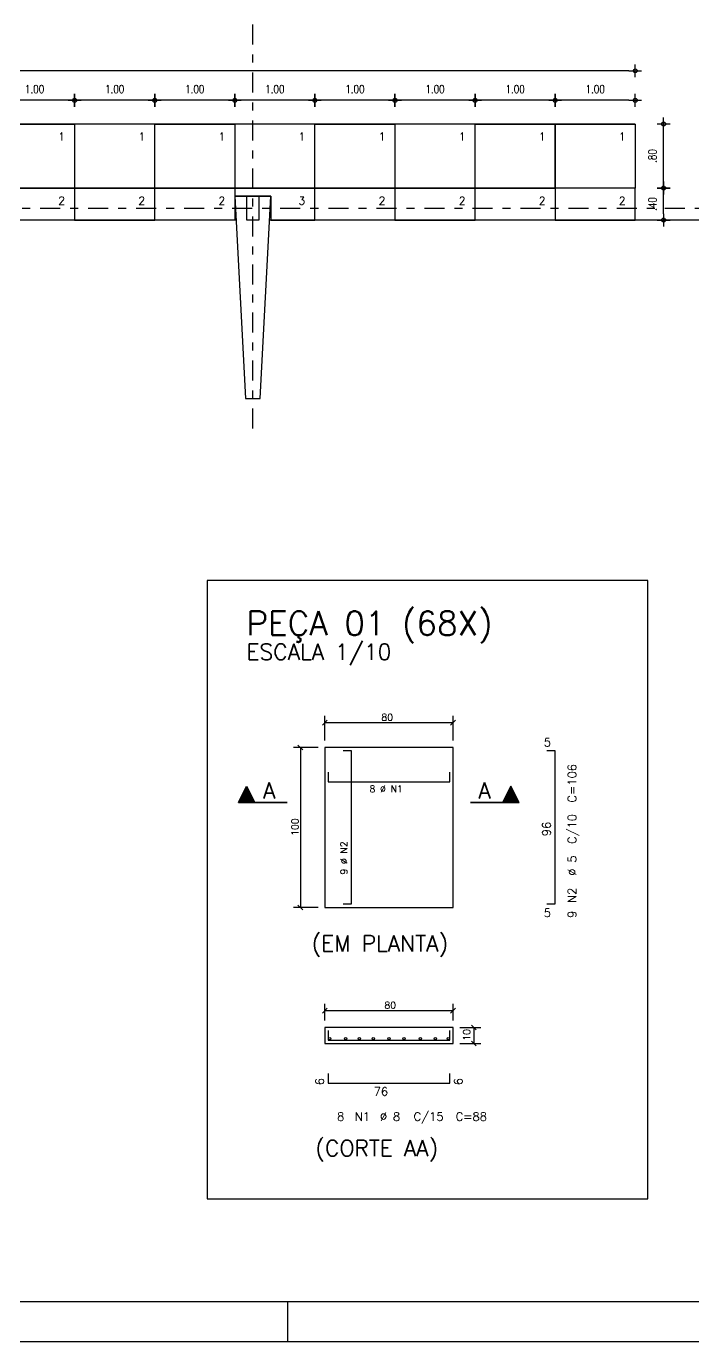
# Model space of a CAD drawing. Extents: x 87 to 216, y 36 to 112.
# Drawn here: x 99.73 to 108.05, y 70.11 to 86.54 of the extents above; entities that cross this region are included whole.
import ezdxf

# ---------------------------------------------------------------- set-up
doc = ezdxf.new("R2010")
doc.units = 0
doc.header["$LTSCALE"] = 0.5
doc.header["$MEASUREMENT"] = 0
doc.header["$PDMODE"] = 34
doc.header["$PDSIZE"] = -5
doc.linetypes.add('DASHDOT2', pattern=[0.5, 0.25, -0.125, 0, -0.125])
doc.linetypes.add('EIXO', pattern=[5.4, 5, -0.2, 0, -0.2])
doc.layers.get('0').update_dxf_attribs({"linetype": 'CONTINUOUS'})
doc.layers.get('DEFPOINTS').update_dxf_attribs({"linetype": 'CONTINUOUS'})
for name, color, linetype in [('06', 6, 'CONTINUOUS'), ('1', 2, 'CONTINUOUS'), ('2', 4, 'CONTINUOUS'), ('4', 1, 'CONTINUOUS'), ('6', 3, 'CONTINUOUS'), ('AN_EIXOS', 8, 'EIXO'), ('ARQUIB', 3, 'CONTINUOUS'), ('ARQUIT', 8, 'CONTINUOUS'), ('CERCADURA', 7, 'CONTINUOUS'), ('Cotas', 44, 'CONTINUOUS')]:
    doc.layers.add(name, color=color, linetype=linetype)
doc.styles.add('COTAS', font='romans.shx', dxfattribs={"width": 0.8})
doc.styles.get("Standard").update_dxf_attribs({"font": 'romans.shx'})
doc.dimstyles.new('1-50', dxfattribs={"dimtxt": 0.1, "dimasz": 0.08, "dimexe": 0.18, "dimexo": 0.063, "dimgap": 0.04, "dimtad": 0, "dimzin": 4, "dimdsep": 46, "dimtxsty": 'COTAS', "dimblk": 'BOLA', "dimblk1": 'BOLA', "dimblk2": 'BOLA', "dimsah": 1, "dimcen": 0.09, "dimse1": 1, "dimse2": 1, "dimclrd": 44, "dimclre": 44, "dimclrt": 2, "dimadec": 0, "dimazin": 0, "dimtfac": 0.72, "dimtix": 1, "dimtmove": 1, "dimatfit": 3, "dimldrblk": 'BOLA', "dimfxl": 1, "dimtvp": 1.4, "dimtolj": 1, "dimtzin": 4, "dimarcsym": 0})

# ---------------------------------------------------------------- blocks, each defined once
blk = doc.blocks.new('BOLA')
at = {"linetype": 'Continuous'}
for p, q in [((-1, 0), (1, 0)), ((0, -1), (0, 1))]:
    blk.add_line(p, q, dxfattribs=at)
blk.add_circle((0, 0), 0.3, dxfattribs=at)
blk = doc.blocks.new('*D38')
at = {"layer": 'Cotas', "color": 44, "lineweight": -2}
blk.add_line((107.251, 85.617), (106.411, 85.617), dxfattribs=at)
at = {"layer": 'DEFPOINTS', "color": 0}
for p in [(106.331, 85.617), (106.331, 85.321), (107.331, 85.321)]:
    blk.add_point(p, dxfattribs=at)
at = {"layer": 'Cotas', "color": 44, "lineweight": -2, "xscale": 0.08, "yscale": 0.08, "zscale": 0.08, "rotation": 180}
blk.add_blockref('BOLA', (106.331, 85.617), dxfattribs=at)
at = {"layer": 'Cotas', "color": 44, "lineweight": -2, "xscale": 0.08, "yscale": 0.08, "zscale": 0.08}
blk.add_blockref('BOLA', (107.331, 85.617), dxfattribs=at)
at = {"layer": 'Cotas', "color": 2, "insert": (106.831, 85.757), "char_height": 0.1, "attachment_point": 5, "style": 'COTAS'}
blk.add_mtext('\\A1;1.00', dxfattribs=at)
blk = doc.blocks.new('*D39')
at = {"layer": 'Cotas', "color": 44, "lineweight": -2}
blk.add_line((106.251, 85.617), (105.411, 85.617), dxfattribs=at)
at = {"layer": 'DEFPOINTS', "color": 0}
for p in [(105.331, 85.617), (105.331, 85.321), (106.331, 85.321)]:
    blk.add_point(p, dxfattribs=at)
at = {"layer": 'Cotas', "color": 44, "lineweight": -2, "xscale": 0.08, "yscale": 0.08, "zscale": 0.08, "rotation": 180}
blk.add_blockref('BOLA', (105.331, 85.617), dxfattribs=at)
at = {"layer": 'Cotas', "color": 44, "lineweight": -2, "xscale": 0.08, "yscale": 0.08, "zscale": 0.08}
blk.add_blockref('BOLA', (106.331, 85.617), dxfattribs=at)
at = {"layer": 'Cotas', "color": 2, "insert": (105.831, 85.757), "char_height": 0.1, "attachment_point": 5, "style": 'COTAS'}
blk.add_mtext('\\A1;1.00', dxfattribs=at)
blk = doc.blocks.new('*D40')
at = {"layer": 'Cotas', "color": 44, "lineweight": -2}
blk.add_line((105.251, 85.617), (104.411, 85.617), dxfattribs=at)
at = {"layer": 'DEFPOINTS', "color": 0}
for p in [(104.331, 85.617), (104.331, 85.321), (105.331, 85.321)]:
    blk.add_point(p, dxfattribs=at)
at = {"layer": 'Cotas', "color": 44, "lineweight": -2, "xscale": 0.08, "yscale": 0.08, "zscale": 0.08, "rotation": 180}
blk.add_blockref('BOLA', (104.331, 85.617), dxfattribs=at)
at = {"layer": 'Cotas', "color": 44, "lineweight": -2, "xscale": 0.08, "yscale": 0.08, "zscale": 0.08}
blk.add_blockref('BOLA', (105.331, 85.617), dxfattribs=at)
at = {"layer": 'Cotas', "color": 2, "insert": (104.831, 85.757), "char_height": 0.1, "attachment_point": 5, "style": 'COTAS'}
blk.add_mtext('\\A1;1.00', dxfattribs=at)
blk = doc.blocks.new('*D41')
at = {"layer": 'Cotas', "color": 44, "lineweight": -2}
blk.add_line((104.251, 85.617), (103.411, 85.617), dxfattribs=at)
at = {"layer": 'DEFPOINTS', "color": 0}
for p in [(103.331, 85.617), (103.331, 85.321), (104.331, 85.321)]:
    blk.add_point(p, dxfattribs=at)
at = {"layer": 'Cotas', "color": 44, "lineweight": -2, "xscale": 0.08, "yscale": 0.08, "zscale": 0.08, "rotation": 180}
blk.add_blockref('BOLA', (103.331, 85.617), dxfattribs=at)
at = {"layer": 'Cotas', "color": 44, "lineweight": -2, "xscale": 0.08, "yscale": 0.08, "zscale": 0.08}
blk.add_blockref('BOLA', (104.331, 85.617), dxfattribs=at)
at = {"layer": 'Cotas', "color": 2, "insert": (103.831, 85.757), "char_height": 0.1, "attachment_point": 5, "style": 'COTAS'}
blk.add_mtext('\\A1;1.00', dxfattribs=at)
blk = doc.blocks.new('*D42')
at = {"layer": 'Cotas', "color": 44, "lineweight": -2}
blk.add_line((103.251, 85.617), (102.411, 85.617), dxfattribs=at)
at = {"layer": 'DEFPOINTS', "color": 0}
for p in [(102.331, 85.617), (102.331, 85.321), (103.331, 85.321)]:
    blk.add_point(p, dxfattribs=at)
at = {"layer": 'Cotas', "color": 44, "lineweight": -2, "xscale": 0.08, "yscale": 0.08, "zscale": 0.08, "rotation": 180}
blk.add_blockref('BOLA', (102.331, 85.617), dxfattribs=at)
at = {"layer": 'Cotas', "color": 44, "lineweight": -2, "xscale": 0.08, "yscale": 0.08, "zscale": 0.08}
blk.add_blockref('BOLA', (103.331, 85.617), dxfattribs=at)
at = {"layer": 'Cotas', "color": 2, "insert": (102.831, 85.757), "char_height": 0.1, "attachment_point": 5, "style": 'COTAS'}
blk.add_mtext('\\A1;1.00', dxfattribs=at)
blk = doc.blocks.new('*D43')
at = {"layer": 'Cotas', "color": 44, "lineweight": -2}
blk.add_line((102.251, 85.617), (101.411, 85.617), dxfattribs=at)
at = {"layer": 'DEFPOINTS', "color": 0}
for p in [(101.331, 85.617), (101.331, 85.321), (102.331, 85.321)]:
    blk.add_point(p, dxfattribs=at)
at = {"layer": 'Cotas', "color": 44, "lineweight": -2, "xscale": 0.08, "yscale": 0.08, "zscale": 0.08, "rotation": 180}
blk.add_blockref('BOLA', (101.331, 85.617), dxfattribs=at)
at = {"layer": 'Cotas', "color": 44, "lineweight": -2, "xscale": 0.08, "yscale": 0.08, "zscale": 0.08}
blk.add_blockref('BOLA', (102.331, 85.617), dxfattribs=at)
at = {"layer": 'Cotas', "color": 2, "insert": (101.831, 85.757), "char_height": 0.1, "attachment_point": 5, "style": 'COTAS'}
blk.add_mtext('\\A1;1.00', dxfattribs=at)
blk = doc.blocks.new('*D44')
at = {"layer": 'Cotas', "color": 44, "lineweight": -2}
blk.add_line((101.251, 85.617), (100.411, 85.617), dxfattribs=at)
at = {"layer": 'DEFPOINTS', "color": 0}
for p in [(100.331, 85.617), (100.331, 85.321), (101.331, 85.321)]:
    blk.add_point(p, dxfattribs=at)
at = {"layer": 'Cotas', "color": 44, "lineweight": -2, "xscale": 0.08, "yscale": 0.08, "zscale": 0.08, "rotation": 180}
blk.add_blockref('BOLA', (100.331, 85.617), dxfattribs=at)
at = {"layer": 'Cotas', "color": 44, "lineweight": -2, "xscale": 0.08, "yscale": 0.08, "zscale": 0.08}
blk.add_blockref('BOLA', (101.331, 85.617), dxfattribs=at)
at = {"layer": 'Cotas', "color": 2, "insert": (100.831, 85.757), "char_height": 0.1, "attachment_point": 5, "style": 'COTAS'}
blk.add_mtext('\\A1;1.00', dxfattribs=at)
blk = doc.blocks.new('*D45')
at = {"layer": 'Cotas', "color": 44, "lineweight": -2}
blk.add_line((100.251, 85.617), (99.411, 85.617), dxfattribs=at)
at = {"layer": 'DEFPOINTS', "color": 0}
for p in [(99.331, 85.617), (99.331, 85.321), (100.331, 85.321)]:
    blk.add_point(p, dxfattribs=at)
at = {"layer": 'Cotas', "color": 44, "lineweight": -2, "xscale": 0.08, "yscale": 0.08, "zscale": 0.08, "rotation": 180}
blk.add_blockref('BOLA', (99.331, 85.617), dxfattribs=at)
at = {"layer": 'Cotas', "color": 44, "lineweight": -2, "xscale": 0.08, "yscale": 0.08, "zscale": 0.08}
blk.add_blockref('BOLA', (100.331, 85.617), dxfattribs=at)
at = {"layer": 'Cotas', "color": 2, "insert": (99.831, 85.757), "char_height": 0.1, "attachment_point": 5, "style": 'COTAS'}
blk.add_mtext('\\A1;1.00', dxfattribs=at)
blk = doc.blocks.new('*D55')
at = {"layer": 'Cotas', "color": 44, "lineweight": -2}
blk.add_line((107.251, 85.986), (90.411, 85.986), dxfattribs=at)
at = {"layer": 'DEFPOINTS', "color": 0}
for p in [(90.331, 85.986), (90.331, 85.321), (107.331, 85.321)]:
    blk.add_point(p, dxfattribs=at)
at = {"layer": 'Cotas', "color": 44, "lineweight": -2, "xscale": 0.08, "yscale": 0.08, "zscale": 0.08, "rotation": 180}
blk.add_blockref('BOLA', (90.331, 85.986), dxfattribs=at)
at = {"layer": 'Cotas', "color": 44, "lineweight": -2, "xscale": 0.08, "yscale": 0.08, "zscale": 0.08}
blk.add_blockref('BOLA', (107.331, 85.986), dxfattribs=at)
at = {"layer": 'Cotas', "color": 2, "insert": (98.831, 86.126), "char_height": 0.1, "attachment_point": 5, "style": 'COTAS'}
blk.add_mtext('\\A1;17.00', dxfattribs=at)
blk = doc.blocks.new('*D56')
at = {"layer": 'Cotas', "color": 44, "lineweight": -2}
blk.add_line((107.685, 84.201), (107.685, 84.441), dxfattribs=at)
at = {"layer": 'DEFPOINTS', "color": 0}
for p in [(107.331, 84.521), (107.685, 84.521), (107.331, 84.121)]:
    blk.add_point(p, dxfattribs=at)
at = {"layer": 'Cotas', "color": 44, "lineweight": -2, "xscale": 0.08, "yscale": 0.08, "zscale": 0.08}
for p, rotation in [((107.685, 84.521), 90), ((107.685, 84.121), 270)]:
    blk.add_blockref('BOLA', p, dxfattribs=dict(at, rotation=rotation))
at = {"layer": 'Cotas', "color": 2, "insert": (107.545, 84.321), "char_height": 0.1, "attachment_point": 5, "rotation": 90, "style": 'COTAS'}
blk.add_mtext('\\A1;.40', dxfattribs=at)
blk = doc.blocks.new('*D57')
at = {"layer": 'Cotas', "color": 44, "lineweight": -2}
blk.add_line((107.685, 84.601), (107.685, 85.241), dxfattribs=at)
at = {"layer": 'DEFPOINTS', "color": 0}
for p in [(107.331, 85.321), (107.685, 85.321), (107.331, 84.521)]:
    blk.add_point(p, dxfattribs=at)
at = {"layer": 'Cotas', "color": 44, "lineweight": -2, "xscale": 0.08, "yscale": 0.08, "zscale": 0.08}
for p, rotation in [((107.685, 85.321), 90), ((107.685, 84.521), 270)]:
    blk.add_blockref('BOLA', p, dxfattribs=dict(at, rotation=rotation))
at = {"layer": 'Cotas', "color": 2, "insert": (107.545, 84.921), "char_height": 0.1, "attachment_point": 5, "rotation": 90, "style": 'COTAS'}
blk.add_mtext('\\A1;.80', dxfattribs=at)

msp = doc.modelspace()

# ---------------------------------------------------------------- linework, layer by layer
at = {"layer": '06'}
msp.add_line((87.769, 70.611), (145.469, 70.611), dxfattribs=at)
at = {"layer": '1', "linetype": 'Continuous'}
msp.add_lwpolyline([(107.488, 79.618), (101.987, 79.618), (101.987, 71.895), (107.488, 71.895)], close=True, dxfattribs=at)
for points in [[(105.056, 75.534), (105.056, 77.534), (103.456, 77.534), (103.456, 75.534), (105.056, 75.534)], [(103.456, 73.836), (105.056, 73.836), (105.056, 74.036), (103.456, 74.036), (103.456, 73.836)]]:
    msp.add_lwpolyline(points, dxfattribs=at)
at = {"layer": '2', "linetype": 'Continuous'}
for p, q in [((103.456, 77.619), (103.456, 77.928)), ((105.056, 77.619), (105.056, 77.928)), ((103.426, 77.813), (103.486, 77.873)), ((103.456, 77.843), (105.056, 77.843)), ((105.026, 77.813), (105.086, 77.873)), ((103.12, 77.564), (103.181, 77.503)), ((103.371, 77.534), (103.065, 77.534)), ((103.15, 77.534), (103.15, 75.534)), ((103.371, 75.534), (103.065, 75.534)), ((103.12, 75.564), (103.181, 75.503)), ((103.486, 74.275), (103.426, 74.215)), ((103.456, 74.121), (103.456, 74.33)), ((105.086, 74.275), (105.026, 74.215)), ((105.056, 74.121), (105.056, 74.33)), ((105.056, 74.245), (103.456, 74.245)), ((105.141, 74.036), (105.401, 74.036)), ((105.286, 74.066), (105.346, 74.006)), ((105.316, 74.036), (105.316, 73.836)), ((105.141, 73.836), (105.401, 73.836)), ((105.286, 73.866), (105.346, 73.806))]:
    msp.add_line(p, q, dxfattribs=at)
at = {"layer": '4', "linetype": 'Continuous'}
for points in [[(103.682, 77.494), (103.782, 77.494), (103.782, 75.574), (103.682, 75.574)], [(106.225, 77.494), (106.325, 77.494), (106.325, 75.574), (106.225, 75.574)], [(103.496, 77.226), (103.496, 77.106), (105.016, 77.106), (105.016, 77.226)], [(103.496, 73.461), (103.496, 73.341), (105.016, 73.341), (105.016, 73.461)]]:
    msp.add_lwpolyline(points, dxfattribs=at)
at = {"layer": '6', "linetype": 'Continuous'}
for p, q in [((102.376, 76.844), (102.479, 77.051)), ((102.377, 76.844), (102.479, 77.049)), ((102.408, 76.907), (102.551, 76.907)), ((102.416, 76.923), (102.543, 76.923)), ((102.424, 76.939), (102.535, 76.939)), ((102.432, 76.955), (102.527, 76.955)), ((102.44, 76.971), (102.519, 76.971)), ((102.447, 76.987), (102.511, 76.987)), ((102.455, 77.003), (102.503, 77.003)), ((102.463, 77.019), (102.495, 77.019)), ((102.471, 77.035), (102.489, 77.035)), ((102.479, 77.051), (102.583, 76.844)), ((102.479, 77.049), (102.582, 76.844)), ((105.777, 77.051), (105.674, 76.844)), ((105.777, 77.049), (105.675, 76.844)), ((105.849, 76.907), (105.706, 76.907)), ((105.841, 76.923), (105.714, 76.923)), ((105.833, 76.939), (105.722, 76.939)), ((105.825, 76.955), (105.73, 76.955)), ((105.817, 76.971), (105.738, 76.971)), ((105.809, 76.987), (105.746, 76.987)), ((105.801, 77.003), (105.754, 77.003)), ((105.793, 77.019), (105.762, 77.019)), ((105.785, 77.035), (105.768, 77.035)), ((105.881, 76.844), (105.777, 77.051)), ((105.88, 76.844), (105.777, 77.049)), ((102.984, 76.844), (102.376, 76.844)), ((102.377, 76.844), (102.984, 76.844)), ((102.384, 76.86), (102.575, 76.86)), ((102.392, 76.876), (102.567, 76.876)), ((102.4, 76.891), (102.559, 76.891)), ((105.273, 76.844), (105.881, 76.844)), ((105.88, 76.844), (105.273, 76.844)), ((105.873, 76.86), (105.682, 76.86)), ((105.865, 76.876), (105.69, 76.876)), ((105.857, 76.891), (105.698, 76.891))]:
    msp.add_line(p, q, dxfattribs=at)
msp.add_lwpolyline([(103.496, 73.996), (103.496, 73.876), (105.016, 73.876), (105.016, 73.996)], dxfattribs=at)
for centre in [(103.516, 73.896), (103.715, 73.896), (103.886, 73.896), (104.06, 73.896), (104.255, 73.896), (104.442, 73.896), (104.648, 73.896), (104.835, 73.896), (104.996, 73.896)]:
    msp.add_circle(centre, 0.015, dxfattribs=at)
at = {"layer": 'AN_EIXOS', "linetype": 'DASHDOT2', "ltscale": 2}
msp.add_line((102.556, 81.516), (102.556, 110.103), dxfattribs=at)
at = {"layer": 'ARQUIB'}
for points in [[(100.331, 84.521), (99.331, 84.521), (99.331, 85.321), (100.331, 85.321)], [(100.331, 84.521), (101.331, 84.521), (101.331, 85.321), (100.331, 85.321)], [(102.331, 84.521), (101.331, 84.521), (101.331, 85.321), (102.331, 85.321)], [(102.331, 84.521), (103.331, 84.521), (103.331, 85.321), (102.331, 85.321)], [(104.331, 84.521), (103.331, 84.521), (103.331, 85.321), (104.331, 85.321)], [(104.331, 84.521), (105.331, 84.521), (105.331, 85.321), (104.331, 85.321)], [(106.331, 84.521), (105.331, 84.521), (105.331, 85.321), (106.331, 85.321)], [(107.331, 84.521), (106.331, 84.521), (106.331, 85.321), (107.331, 85.321)], [(100.331, 84.121), (99.331, 84.121), (99.331, 84.521), (100.331, 84.521)], [(100.331, 84.121), (101.331, 84.121), (101.331, 84.521), (100.331, 84.521)], [(102.331, 84.121), (101.331, 84.121), (101.331, 84.521), (102.331, 84.521)], [(102.781, 84.421), (102.781, 84.121), (103.331, 84.121), (103.331, 84.521), (102.331, 84.521), (102.331, 84.421), (102.781, 84.421)], [(104.331, 84.121), (103.331, 84.121), (103.331, 84.521), (104.331, 84.521)], [(104.331, 84.121), (105.331, 84.121), (105.331, 84.521), (104.331, 84.521)], [(106.331, 84.121), (105.331, 84.121), (105.331, 84.521), (106.331, 84.521)], [(106.331, 84.121), (107.331, 84.121), (107.331, 84.521), (106.331, 84.521)]]:
    msp.add_lwpolyline(points, close=True, dxfattribs=at)
at = {"layer": 'ARQUIT'}
for p, q in [((107.331, 85.321), (90.331, 85.321)), ((107.331, 85.321), (107.331, 84.521)), ((102.347, 84.121), (96.766, 84.121)), ((108.347, 84.121), (102.766, 84.121))]:
    msp.add_line(p, q, dxfattribs=at)
at = {"layer": 'ARQUIT', "linetype": 'DASHDOT2', "ltscale": 2}
msp.add_line((88.499, 84.271), (133.907, 84.271), dxfattribs=at)
at = {"layer": 'ARQUIT'}
for points in [[(102.781, 84.421), (102.331, 84.421), (102.465, 81.891), (102.648, 81.891)], [(102.631, 84.421), (102.631, 84.121), (102.481, 84.121), (102.481, 84.421)]]:
    msp.add_lwpolyline(points, close=True, dxfattribs=at)
at = {"layer": 'CERCADURA'}
for p, q in [((102.994, 70.111), (102.994, 70.611)), ((86.519, 70.111), (145.969, 70.111))]:
    msp.add_line(p, q, dxfattribs=at)

# ---------------------------------------------------------------- texts
at = {"layer": '1', "linetype": 'Continuous'}
for s, height, p in [('1', 0.1, (100.126, 85.113)), ('1', 0.1, (101.126, 85.113)), ('1', 0.1, (102.126, 85.113)), ('1', 0.1, (103.126, 85.113)), ('1', 0.1, (104.126, 85.113)), ('1', 0.1, (105.126, 85.113)), ('1', 0.1, (106.126, 85.113)), ('1', 0.1, (107.126, 85.113)), ('2', 0.1, (100.126, 84.313)), ('2', 0.1, (101.126, 84.313)), ('2', 0.1, (102.126, 84.313)), ('3', 0.1, (103.126, 84.313)), ('2', 0.1, (104.126, 84.313)), ('2', 0.1, (105.126, 84.313)), ('2', 0.1, (106.126, 84.313)), ('2', 0.1, (107.126, 84.313)), ('ESCALA 1/10', 0.2, (102.477, 78.627)), ('8 %%C N1', 0.085, (104.013, 76.973))]:
    msp.add_text(s, height=height, dxfattribs=at).set_placement(p)
msp.add_text('9 %%C N2', height=0.085, rotation=90, dxfattribs=at).set_placement((103.736, 75.945))
at = {"layer": '2', "linetype": 'Continuous'}
for s, height, p in [('80', 0.085, (104.161, 77.868)), (' 5 ', 0.105, (106.118, 77.546)), (' 5 ', 0.105, (106.118, 75.416)), ('80', 0.085, (104.199, 74.271)), ('76', 0.105, (104.065, 73.183)), ('8', 0.105, (103.609, 72.87)), ('N1', 0.105, (103.83, 72.87)), ('%%C 8', 0.105, (104.143, 72.87)), ('C/15', 0.105, (104.563, 72.87)), ('C=88', 0.105, (105.088, 72.87))]:
    msp.add_text(s, height=height, dxfattribs=at).set_placement(p)
for s, height, p in [('C=106', 0.105, (106.595, 76.845)), ('100', 0.085, (103.125, 76.429)), ('96', 0.105, (106.275, 76.425)), ('C/10', 0.105, (106.595, 76.328)), ('%%C 5', 0.105, (106.595, 75.931)), ('N2', 0.105, (106.595, 75.592)), ('9', 0.105, (106.595, 75.404)), ('10', 0.085, (105.268, 73.87)), (' 6 ', 0.105, (103.444, 73.243)), (' 6 ', 0.105, (105.174, 73.243))]:
    msp.add_text(s, height=height, rotation=90, dxfattribs=at).set_placement(p)
at = {"layer": '4', "linetype": 'Continuous'}
for s, height, p in [('PEÇA 01 (68X)', 0.3, (102.477, 78.934)), ('(EM PLANTA)', 0.2, (103.29, 74.986)), ('(CORTE AA)', 0.2, (103.337, 72.428))]:
    msp.add_text(s, height=height, dxfattribs=at).set_placement(p)
at = {"layer": '6', "linetype": 'Continuous'}
for p in [(102.684, 76.894), (105.373, 76.894)]:
    msp.add_text('A', height=0.2, dxfattribs=at).set_placement(p)

# ---------------------------------------------------------------- dimensions: what is measured, and where the dimension line sits
at = {"layer": 'Cotas'}
for base, p1, p2, picture, middle in [((90.331, 85.986), (107.331, 85.321), (90.331, 85.321), '*D55', (98.831, 86.126)), ((99.331, 85.617), (100.331, 85.321), (99.331, 85.321), '*D45', (99.831, 85.757)), ((100.331, 85.617), (101.331, 85.321), (100.331, 85.321), '*D44', (100.831, 85.757)), ((101.331, 85.617), (102.331, 85.321), (101.331, 85.321), '*D43', (101.831, 85.757)), ((102.331, 85.617), (103.331, 85.321), (102.331, 85.321), '*D42', (102.831, 85.757)), ((103.331, 85.617), (104.331, 85.321), (103.331, 85.321), '*D41', (103.831, 85.757)), ((104.331, 85.617), (105.331, 85.321), (104.331, 85.321), '*D40', (104.831, 85.757)), ((105.331, 85.617), (106.331, 85.321), (105.331, 85.321), '*D39', (105.831, 85.757)), ((106.331, 85.617), (107.331, 85.321), (106.331, 85.321), '*D38', (106.831, 85.757))]:
    dim = msp.add_linear_dim(base=base, p1=p1, p2=p2, dimstyle='1-50', dxfattribs=at)
    dim.commit()
    dim.dimension.update_dxf_attribs({"geometry": picture, "text_midpoint": middle})
for base, p1, p2, picture, middle in [((107.685, 85.321), (107.331, 84.521), (107.331, 85.321), '*D57', (107.545, 84.921)), ((107.685, 84.521), (107.331, 84.121), (107.331, 84.521), '*D56', (107.545, 84.321))]:
    dim = msp.add_linear_dim(base=base, p1=p1, p2=p2, angle=90, dimstyle='1-50', dxfattribs=at)
    dim.commit()
    dim.dimension.update_dxf_attribs({"geometry": picture, "text_midpoint": middle})

doc.saveas('drawing.dxf')
